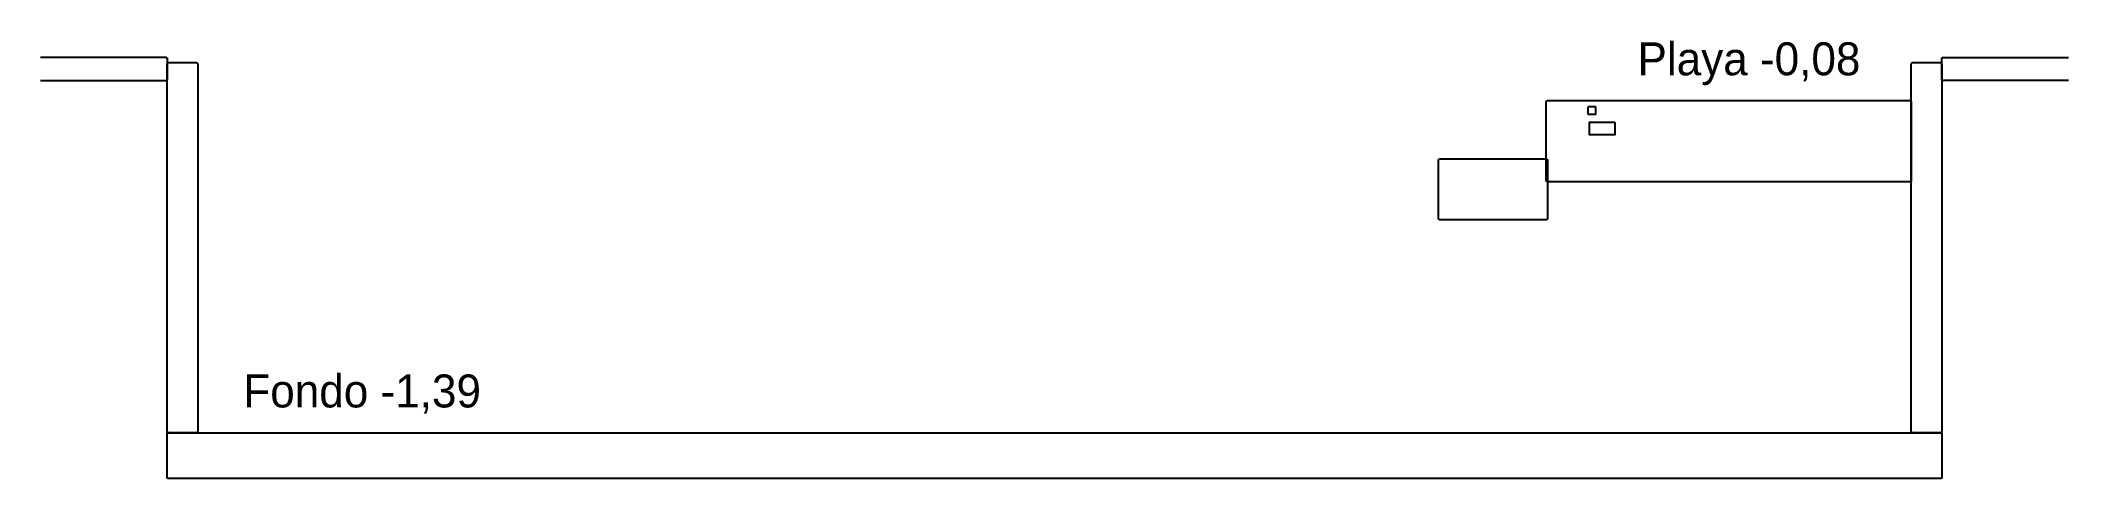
# Model space of a CAD drawing. Header units: metres. Extents: x 652 to 700.5, y -19.1 to 0.2.
# Drawn here: x 692.5 to 700.5, y -1.57 to 0.16 of the extents above.
import ezdxf

# ---------------------------------------------------------------- set-up
doc = ezdxf.new("R2010")
doc.units = ezdxf.units.M
for name, color, linetype in [('CORTE', 7, 'Continuous'), ('TEXTOS', 7, 'Continuous'), ('VISTA', 8, 'Continuous')]:
    doc.layers.add(name, color=color, linetype=linetype)

msp = doc.modelspace()

# ---------------------------------------------------------------- linework, layer by layer
at = {"layer": 'CORTE'}
for p, q in [((698.6197, -0.105), (698.605, -0.105)), ((698.605, -0.1197), (698.605, -0.105)), ((698.605, -0.135), (698.605, -0.1197)), ((698.6203, -0.135), (698.605, -0.135)), ((698.635, -0.105), (698.6197, -0.105)), ((698.635, -0.135), (698.6203, -0.135)), ((698.635, -0.1203), (698.635, -0.105)), ((698.635, -0.135), (698.635, -0.1203))]:
    msp.add_line(p, q, dxfattribs=at)
at = {"layer": 'VISTA'}
for p, q in [((692.5, 0.09), (692.5, 0.09)), ((692.9955, 0.09), (692.5, 0.09)), ((692.9955, 0.09), (692.9968, 0.0896)), ((692.9981, 0.0892), (692.9968, 0.0896)), ((692.9981, 0.0892), (692.9984, 0.0889)), ((692.9987, 0.0887), (692.9984, 0.0889)), ((692.9987, 0.0887), (692.9989, 0.0884)), ((692.9989, 0.0884), (692.9992, 0.0881)), ((692.9992, 0.0881), (692.9996, 0.0868)), ((692.9996, 0.0868), (693, 0.0855)), ((693, 0.0855), (693, 0.045)), ((700, 0.0855), (700.0004, 0.0868)), ((700, 0.045), (700, 0.0855)), ((700.0004, 0.0868), (700.0008, 0.0881)), ((700.0008, 0.0881), (700.0011, 0.0884)), ((700.0011, 0.0884), (700.0013, 0.0887)), ((700.0013, 0.0887), (700.0016, 0.0889)), ((700.0019, 0.0892), (700.0016, 0.0889)), ((700.0019, 0.0892), (700.0032, 0.0896)), ((700.0045, 0.09), (700.0032, 0.0896)), ((700.0045, 0.09), (700.5, 0.09)), ((692.5, 0), (692.5, 0)), ((692.5, 0), (692.9955, 0)), ((692.9968, 0.0004), (692.9955, 0)), ((692.9968, 0.0004), (692.9981, 0.0008)), ((692.9984, 0.0011), (692.9981, 0.0008)), ((692.9984, 0.0011), (692.9987, 0.0013)), ((692.9989, 0.0016), (692.9987, 0.0013)), ((692.9992, 0.0019), (692.9989, 0.0016)), ((692.9996, 0.0032), (692.9992, 0.0019)), ((693, 0.0045), (692.9996, 0.0032)), ((693, 0.045), (693, 0.045)), ((693, 0.045), (693, 0.0045)), ((700, 0.0045), (700, 0.045)), ((700.0004, 0.0032), (700, 0.0045)), ((700.0008, 0.0019), (700.0004, 0.0032)), ((700.0011, 0.0016), (700.0008, 0.0019)), ((700.0013, 0.0013), (700.0011, 0.0016)), ((700.0016, 0.0011), (700.0013, 0.0013)), ((700.0016, 0.0011), (700.0019, 0.0008)), ((700.0032, 0.0004), (700.0019, 0.0008)), ((700.0032, 0.0004), (700.0045, 0)), ((700.5, 0), (700.0045, 0))]:
    msp.add_line(p, q, dxfattribs=at)
for points in [[(693.0011, -1.3876), (693.0008, -1.3872), (693.0004, -1.3852), (693, -1.3833), (693, -0.66), (693, 0.0633), (693.0004, 0.0652), (693.0008, 0.0672), (693.0011, 0.0676), (693.0013, 0.068), (693.0016, 0.0684), (693.0019, 0.0688), (693.0032, 0.0694), (693.0045, 0.07), (693.06, 0.07), (693.1155, 0.07), (693.1168, 0.0694), (693.1181, 0.0688), (693.1184, 0.0684), (693.1187, 0.068), (693.1189, 0.0676), (693.1192, 0.0672), (693.1196, 0.0652), (693.12, 0.0633), (693.12, -0.66), (693.12, -1.3833), (693.1196, -1.3852), (693.1192, -1.3872), (693.1189, -1.3876), (693.1187, -1.388), (693.1184, -1.3884), (693.1181, -1.3888), (693.1168, -1.3894), (693.1155, -1.39), (693.06, -1.39), (693.0045, -1.39), (693.0032, -1.3894), (693.0019, -1.3888), (693.0016, -1.3884), (693.0013, -1.388), (693.0011, -1.3876)], [(699.8811, -1.3876), (699.8808, -1.3872), (699.8804, -1.3852), (699.88, -1.3833), (699.88, -0.66), (699.88, 0.0633), (699.8804, 0.0652), (699.8808, 0.0672), (699.8811, 0.0676), (699.8813, 0.068), (699.8816, 0.0684), (699.8819, 0.0688), (699.8832, 0.0694), (699.8845, 0.07), (699.94, 0.07), (699.9955, 0.07), (699.9968, 0.0694), (699.9981, 0.0688), (699.9984, 0.0684), (699.9987, 0.068), (699.9989, 0.0676), (699.9992, 0.0672), (699.9996, 0.0652), (700, 0.0633), (700, -0.66), (700, -1.3833), (699.9996, -1.3852), (699.9992, -1.3872), (699.9989, -1.3876), (699.9987, -1.388), (699.9984, -1.3884), (699.9981, -1.3888), (699.9968, -1.3894), (699.9955, -1.39), (699.94, -1.39), (699.8845, -1.39), (699.8832, -1.3894), (699.8819, -1.3888), (699.8816, -1.3884), (699.8813, -1.388), (699.8811, -1.3876)], [(698.4411, -0.3984), (698.4408, -0.3981), (698.4404, -0.3968), (698.44, -0.3955), (698.44, -0.24), (698.44, -0.0845), (698.4404, -0.0832), (698.4408, -0.0819), (698.4411, -0.0816), (698.4413, -0.0813), (698.4416, -0.0811), (698.4419, -0.0808), (698.4432, -0.0804), (698.4445, -0.08), (699.16, -0.08), (699.8755, -0.08), (699.8768, -0.0804), (699.8781, -0.0808), (699.8784, -0.0811), (699.8787, -0.0813), (699.8789, -0.0816), (699.8792, -0.0819), (699.8796, -0.0832), (699.88, -0.0845), (699.88, -0.24), (699.88, -0.3955), (699.8796, -0.3968), (699.8792, -0.3981), (699.8789, -0.3984), (699.8787, -0.3987), (699.8784, -0.3989), (699.8781, -0.3992), (699.8768, -0.3996), (699.8755, -0.4), (699.16, -0.4), (698.4445, -0.4), (698.4432, -0.3996), (698.4419, -0.3992), (698.4416, -0.3989), (698.4413, -0.3987), (698.4411, -0.3984)], [(698.71, -0.165), (698.71, -0.1905), (698.71, -0.215), (698.661, -0.215), (698.61, -0.215), (698.61, -0.1895), (698.61, -0.165), (698.659, -0.165), (698.71, -0.165)], [(698.0161, -0.5484), (698.0158, -0.5481), (698.0154, -0.5468), (698.015, -0.5455), (698.015, -0.43), (698.015, -0.3145), (698.0154, -0.3132), (698.0158, -0.3119), (698.0161, -0.3116), (698.0163, -0.3113), (698.0166, -0.3111), (698.0169, -0.3108), (698.0182, -0.3104), (698.0195, -0.31), (698.23, -0.31), (698.4405, -0.31), (698.4418, -0.3104), (698.4431, -0.3108), (698.4434, -0.3111), (698.4437, -0.3113), (698.4439, -0.3116), (698.4442, -0.3119), (698.4446, -0.3132), (698.445, -0.3145), (698.445, -0.43), (698.445, -0.5455), (698.4446, -0.5468), (698.4442, -0.5481), (698.4439, -0.5484), (698.4437, -0.5487), (698.4434, -0.5489), (698.4431, -0.5492), (698.4418, -0.5496), (698.4405, -0.55), (698.23, -0.55), (698.0195, -0.55), (698.0182, -0.5496), (698.0169, -0.5492), (698.0166, -0.5489), (698.0163, -0.5487), (698.0161, -0.5484)], [(693.0011, -1.5699), (693.0008, -1.5698), (693.0004, -1.5697), (693, -1.5696), (693, -1.48), (693, -1.3904), (693.0004, -1.3903), (693.0008, -1.3902), (693.0011, -1.3901), (693.0013, -1.3901), (693.0016, -1.3901), (693.0019, -1.3901), (693.0032, -1.39), (693.0045, -1.39), (696.5, -1.39), (699.9955, -1.39), (699.9968, -1.39), (699.9981, -1.3901), (699.9984, -1.3901), (699.9987, -1.3901), (699.9989, -1.3901), (699.9992, -1.3902), (699.9996, -1.3903), (700, -1.3904), (700, -1.48), (700, -1.5696), (699.9996, -1.5697), (699.9992, -1.5698), (699.9989, -1.5699), (699.9987, -1.5699), (699.9984, -1.5699), (699.9981, -1.5699), (699.9968, -1.57), (699.9955, -1.57), (696.5, -1.57), (693.0045, -1.57), (693.0032, -1.57), (693.0019, -1.5699), (693.0016, -1.5699), (693.0013, -1.5699), (693.0011, -1.5699)]]:
    msp.add_lwpolyline(points, close=True, dxfattribs=at)

# ---------------------------------------------------------------- texts
at = {"layer": 'TEXTOS'}
for s, p in [('Playa -0,08', (698.8, 0.02)), ('Fondo -1,39', (693.3, -1.29))]:
    msp.add_text(s, height=0.13, dxfattribs=at).set_placement(p)

doc.saveas('drawing.dxf')
